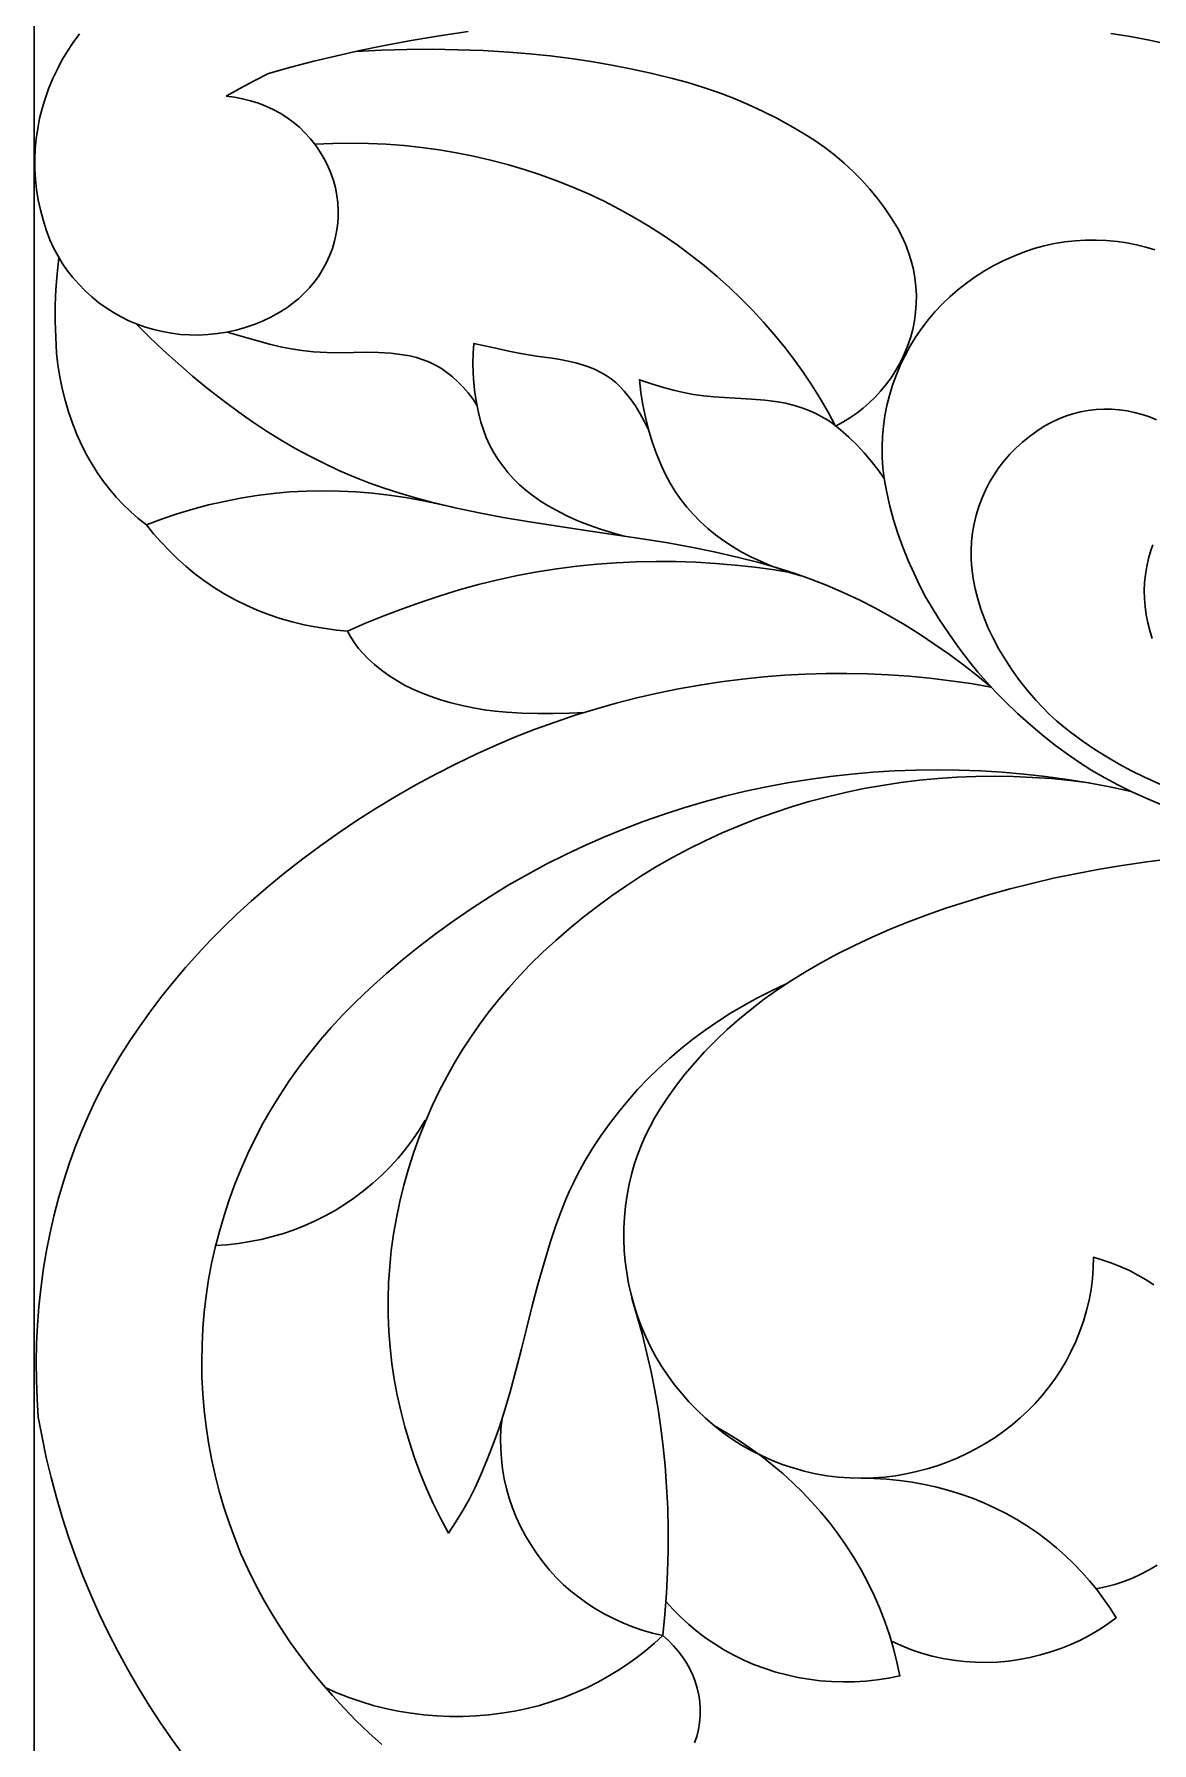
# Model space of a CAD drawing. Header units: millimetres. Extents: x 5940 to 9066, y 1327 to 3250.
# Drawn here: x 7743 to 7895.1, y 1874.4 to 2106.8 of the extents above; entities that cross this region are included whole.
import ezdxf

# ---------------------------------------------------------------- set-up
doc = ezdxf.new("R2010")
doc.units = ezdxf.units.MM
doc.layers.add('Default Layer', color=7, linetype='Continuous', lineweight=30)

msp = doc.modelspace()

# ---------------------------------------------------------------- linework, layer by layer
at = {"layer": 'Default Layer', "color": 18, "lineweight": 30, "true_color": 0x000000}
for points in [[(7743, 2115.65), (7743, 1825.29), (7743, 1825.29), (7743, 1781.91), (7743, 1781.91), (7743, 1778.65), (7743, 1778.65), (7743, 1534.92), (7743, 1534.92), (7743, 1532.28)], [(7749.15, 2106.85), (7748.31, 2105.7), (7747.53, 2104.52), (7747.53, 2104.52), (7746.78, 2103.27), (7746.11, 2101.99), (7745.5, 2100.7), (7744.96, 2099.38), (7744.48, 2098.05), (7744.08, 2096.71), (7743.74, 2095.35), (7743.48, 2093.98), (7743.28, 2092.61), (7743.15, 2091.23), (7743.1, 2089.84), (7743.11, 2088.46), (7743.19, 2087.07), (7743.34, 2085.68), (7743.56, 2084.3), (7743.85, 2082.93), (7744.22, 2081.57), (7744.65, 2080.21), (7745.15, 2078.87), (7745.15, 2078.87), (7745.64, 2077.78), (7746.2, 2076.72), (7746.82, 2075.69), (7747.51, 2074.69), (7748.25, 2073.73), (7749.06, 2072.81), (7749.92, 2071.92), (7750.85, 2071.08), (7751.82, 2070.29), (7751.82, 2070.29), (7752.78, 2069.59), (7753.78, 2068.95), (7754.82, 2068.37), (7755.89, 2067.85), (7757, 2067.39), (7758.13, 2066.98), (7759.3, 2066.64), (7760.48, 2066.36), (7761.68, 2066.15), (7762.9, 2065.99), (7764.13, 2065.91), (7765.37, 2065.89), (7765.37, 2065.89), (7766.67, 2065.95), (7767.96, 2066.09), (7769.23, 2066.29), (7770.48, 2066.57), (7771.71, 2066.91), (7772.91, 2067.32), (7774.08, 2067.8), (7775.22, 2068.34), (7776.32, 2068.95), (7777.38, 2069.62), (7777.38, 2069.62), (7778.21, 2070.23), (7779, 2070.88), (7779.75, 2071.58), (7780.44, 2072.31), (7781.08, 2073.07), (7781.67, 2073.88), (7782.2, 2074.71), (7782.2, 2074.71), (7782.73, 2075.68), (7783.19, 2076.67), (7783.57, 2077.67), (7783.88, 2078.69), (7784.11, 2079.72), (7784.28, 2080.75), (7784.36, 2081.79), (7784.38, 2082.83), (7784.32, 2083.87), (7784.19, 2084.9), (7783.99, 2085.92), (7783.71, 2086.93), (7783.37, 2087.92), (7782.96, 2088.9), (7782.47, 2089.86), (7781.92, 2090.79), (7781.3, 2091.7), (7780.6, 2092.58), (7779.84, 2093.42), (7779.84, 2093.42), (7779.08, 2094.16), (7778.26, 2094.85), (7777.39, 2095.49), (7776.47, 2096.07), (7775.52, 2096.59), (7774.52, 2097.05), (7773.5, 2097.44), (7772.44, 2097.78), (7771.35, 2098.05), (7770.24, 2098.25), (7769.11, 2098.39)], [(7769.11, 2098.39), (7771, 2099.45), (7772.92, 2100.48), (7774.86, 2101.46), (7774.86, 2101.46), (7777.94, 2102.33), (7781.04, 2103.14), (7784.16, 2103.89), (7787.29, 2104.59), (7790.44, 2105.24), (7790.44, 2105.24), (7794.29, 2105.95), (7798.15, 2106.6), (7802.03, 2107.17)], [(7889.47, 2106.93), (7892.12, 2106.49), (7894.75, 2105.99), (7897.37, 2105.42)], [(7781.2, 2091.85), (7783.64, 2091.96), (7786.07, 2092), (7788.5, 2091.96), (7790.91, 2091.85), (7793.32, 2091.67), (7795.71, 2091.42), (7798.08, 2091.09), (7800.44, 2090.7), (7802.77, 2090.23), (7805.09, 2089.7), (7807.38, 2089.1), (7809.65, 2088.43), (7811.89, 2087.69), (7814.1, 2086.89), (7816.28, 2086.02), (7818.43, 2085.09), (7820.54, 2084.09), (7822.61, 2083.03), (7824.65, 2081.9), (7826.64, 2080.71), (7828.6, 2079.46), (7830.5, 2078.15), (7832.36, 2076.78), (7834.17, 2075.35), (7835.93, 2073.86), (7835.93, 2073.86), (7837.58, 2072.37), (7839.18, 2070.84), (7840.72, 2069.27), (7842.21, 2067.66), (7843.64, 2066.01), (7845.02, 2064.32), (7846.34, 2062.61), (7847.6, 2060.85), (7848.8, 2059.06), (7849.94, 2057.25), (7851.01, 2055.4), (7852.03, 2053.52), (7852.03, 2053.52), (7853.03, 2054.06), (7853.99, 2054.65), (7854.9, 2055.28), (7855.78, 2055.96), (7856.61, 2056.68), (7857.4, 2057.44), (7858.14, 2058.24), (7858.83, 2059.07), (7858.83, 2059.07), (7859.58, 2060.09), (7860.25, 2061.13), (7860.85, 2062.2), (7861.37, 2063.29), (7861.83, 2064.4), (7862.21, 2065.53), (7862.52, 2066.67), (7862.75, 2067.82), (7862.91, 2068.99), (7863, 2070.15), (7863.02, 2071.32), (7862.96, 2072.5), (7862.82, 2073.66), (7862.61, 2074.83), (7862.33, 2075.98), (7861.97, 2077.12), (7861.54, 2078.25), (7861.03, 2079.36), (7860.44, 2080.46), (7860.44, 2080.46), (7859.6, 2081.84), (7858.69, 2083.18), (7857.72, 2084.49), (7856.68, 2085.75), (7855.58, 2086.97), (7854.42, 2088.15), (7853.19, 2089.28), (7851.92, 2090.36), (7850.58, 2091.39), (7849.19, 2092.36), (7847.75, 2093.29), (7847.75, 2093.29), (7845.91, 2094.37), (7844.02, 2095.4), (7842.09, 2096.36), (7840.13, 2097.26), (7838.13, 2098.1), (7836.1, 2098.87), (7834.04, 2099.58), (7831.95, 2100.23), (7829.83, 2100.81), (7829.83, 2100.81), (7827.1, 2101.48), (7824.35, 2102.08), (7821.58, 2102.62), (7818.8, 2103.1), (7816, 2103.52), (7813.2, 2103.87), (7810.38, 2104.16), (7807.56, 2104.39), (7807.56, 2104.39), (7804.1, 2104.59), (7800.64, 2104.71), (7797.18, 2104.77), (7793.72, 2104.75), (7790.26, 2104.65), (7786.81, 2104.49)], [(7895.48, 2077.47), (7894.23, 2077.85), (7892.95, 2078.17), (7891.65, 2078.43), (7890.34, 2078.63), (7890.34, 2078.63), (7888.91, 2078.76), (7887.48, 2078.82), (7886.05, 2078.81), (7884.63, 2078.72), (7883.22, 2078.56), (7881.82, 2078.33), (7880.43, 2078.02), (7879.07, 2077.65), (7877.73, 2077.2), (7877.73, 2077.2), (7876.3, 2076.64), (7874.92, 2076.02), (7873.58, 2075.35), (7872.28, 2074.61), (7871.03, 2073.81), (7869.82, 2072.97), (7868.67, 2072.06), (7867.57, 2071.11), (7866.53, 2070.11), (7865.54, 2069.06), (7864.61, 2067.96), (7863.75, 2066.82), (7863.75, 2066.82), (7862.92, 2065.59), (7862.15, 2064.33), (7861.45, 2063.04), (7860.82, 2061.74), (7860.27, 2060.41), (7859.78, 2059.06), (7859.36, 2057.69), (7859.01, 2056.31), (7858.74, 2054.91), (7858.54, 2053.51), (7858.41, 2052.1), (7858.36, 2050.68), (7858.38, 2049.25), (7858.47, 2047.83), (7858.64, 2046.4), (7858.64, 2046.4), (7859, 2044.5), (7859.43, 2042.61), (7859.93, 2040.74), (7860.51, 2038.88), (7861.17, 2037.05), (7861.9, 2035.23), (7862.7, 2033.44), (7862.7, 2033.44), (7863.46, 2031.86), (7864.28, 2030.3), (7865.16, 2028.77), (7866.1, 2027.27), (7866.1, 2027.27), (7867.42, 2025.29), (7868.81, 2023.35), (7870.26, 2021.45), (7870.26, 2021.45), (7871.38, 2020.05), (7872.56, 2018.7), (7873.79, 2017.37), (7875.06, 2016.08), (7875.06, 2016.08), (7876.79, 2014.43), (7878.58, 2012.83), (7880.41, 2011.28), (7880.41, 2011.28), (7881.96, 2010.05), (7883.57, 2008.87), (7885.22, 2007.74), (7886.91, 2006.67), (7888.65, 2005.65), (7890.44, 2004.7), (7892.26, 2003.8), (7892.26, 2003.8), (7894.37, 2002.84), (7896.52, 2001.93)], [(7746.37, 2076.38), (7746.13, 2074.23), (7745.97, 2072.08), (7745.88, 2069.92), (7745.86, 2067.76), (7745.93, 2065.61), (7746.06, 2063.45), (7746.06, 2063.45), (7746.23, 2061.83), (7746.48, 2060.22), (7746.8, 2058.62), (7747.2, 2057.04), (7747.66, 2055.47), (7748.21, 2053.92), (7748.82, 2052.39), (7749.5, 2050.88), (7750.26, 2049.39), (7750.26, 2049.39), (7750.93, 2048.22), (7751.65, 2047.08), (7752.44, 2045.97), (7753.28, 2044.89), (7754.17, 2043.85), (7755.12, 2042.84), (7756.12, 2041.88), (7757.17, 2040.95), (7758.27, 2040.07)], [(7756.83, 2067.47), (7758.69, 2065.62), (7760.59, 2063.81), (7762.55, 2062.05), (7764.55, 2060.32), (7766.6, 2058.64), (7768.7, 2057), (7770.83, 2055.41), (7770.83, 2055.41), (7772.71, 2054.09), (7774.63, 2052.82), (7776.59, 2051.6), (7778.6, 2050.44), (7778.6, 2050.44), (7780.52, 2049.4), (7782.48, 2048.41), (7784.47, 2047.49), (7786.5, 2046.62), (7788.55, 2045.81), (7790.64, 2045.06), (7792.75, 2044.37), (7794.88, 2043.74), (7797.04, 2043.17), (7797.04, 2043.17), (7800.28, 2042.41), (7803.54, 2041.72), (7806.82, 2041.09), (7810.11, 2040.53), (7810.11, 2040.53), (7818.07, 2039.31), (7826.03, 2038.13), (7826.03, 2038.13), (7829.21, 2037.63), (7832.38, 2037.06), (7835.53, 2036.41), (7838.65, 2035.69), (7841.76, 2034.89), (7841.76, 2034.89), (7844.09, 2034.23), (7846.38, 2033.49), (7848.65, 2032.69), (7850.88, 2031.82), (7853.07, 2030.88), (7855.23, 2029.87), (7857.35, 2028.8), (7859.43, 2027.67), (7861.46, 2026.47), (7861.46, 2026.47), (7863.52, 2025.17), (7865.54, 2023.82), (7867.52, 2022.43), (7869.47, 2021), (7871.36, 2019.52), (7873.22, 2018), (7873.22, 2018), (7870.44, 2018.48), (7867.65, 2018.88), (7864.84, 2019.22), (7862.03, 2019.48), (7859.21, 2019.68), (7856.39, 2019.81), (7853.57, 2019.86), (7850.74, 2019.85), (7847.91, 2019.77), (7845.09, 2019.61), (7842.26, 2019.39), (7842.26, 2019.39), (7839.35, 2019.09), (7836.44, 2018.71), (7833.55, 2018.27), (7830.68, 2017.76), (7827.82, 2017.17), (7824.99, 2016.53), (7822.17, 2015.81), (7819.38, 2015.02), (7816.62, 2014.17), (7813.88, 2013.25), (7811.17, 2012.27), (7808.49, 2011.22), (7805.84, 2010.11), (7803.22, 2008.93), (7803.22, 2008.93), (7800.41, 2007.58), (7797.64, 2006.17), (7794.92, 2004.7), (7792.24, 2003.17), (7789.61, 2001.58), (7787.02, 1999.93), (7784.48, 1998.23), (7781.99, 1996.47), (7779.55, 1994.65), (7777.16, 1992.78), (7774.82, 1990.86), (7772.54, 1988.89), (7772.54, 1988.89), (7770.64, 1987.16), (7768.8, 1985.39), (7767, 1983.58), (7765.26, 1981.73), (7763.58, 1979.84), (7761.95, 1977.92), (7760.38, 1975.96), (7758.87, 1973.96), (7757.41, 1971.93), (7756.01, 1969.87), (7754.67, 1967.77), (7754.67, 1967.77), (7753.48, 1965.78), (7752.36, 1963.77), (7751.32, 1961.72), (7750.34, 1959.65), (7749.43, 1957.55), (7748.6, 1955.43), (7747.83, 1953.29), (7747.83, 1953.29), (7747.04, 1950.89), (7746.32, 1948.47), (7745.68, 1946.03), (7745.12, 1943.59), (7744.63, 1941.12), (7744.22, 1938.65), (7743.89, 1936.17), (7743.89, 1936.17), (7743.63, 1933.68), (7743.44, 1931.18), (7743.32, 1928.69), (7743.28, 1926.19), (7743.3, 1923.69), (7743.39, 1921.19), (7743.56, 1918.7), (7743.56, 1918.7), (7744.07, 1915.95), (7744.65, 1913.21), (7745.3, 1910.49), (7746.02, 1907.78), (7746.82, 1905.09), (7747.69, 1902.41), (7748.62, 1899.75), (7749.63, 1897.11), (7749.63, 1897.11), (7750.71, 1894.51), (7751.86, 1891.93), (7753.08, 1889.38), (7754.37, 1886.86), (7755.73, 1884.37), (7757.15, 1881.92), (7758.65, 1879.49), (7760.21, 1877.11), (7761.83, 1874.76), (7763.52, 1872.44)], [(7803.23, 2056.35), (7802.66, 2057.2), (7802.05, 2058.02), (7801.37, 2058.8), (7800.65, 2059.55), (7799.87, 2060.26), (7799.87, 2060.26), (7799.16, 2060.82), (7798.41, 2061.34), (7797.62, 2061.79), (7796.79, 2062.2), (7795.92, 2062.54), (7795.03, 2062.83), (7794.12, 2063.05), (7793.18, 2063.22), (7793.18, 2063.22), (7791.51, 2063.41), (7789.83, 2063.53), (7788.15, 2063.57), (7786.46, 2063.53), (7786.46, 2063.53), (7784.64, 2063.48), (7782.82, 2063.51), (7781, 2063.62), (7781, 2063.62), (7779.48, 2063.78), (7777.98, 2064), (7776.5, 2064.29), (7775.03, 2064.65), (7775.03, 2064.65), (7772.13, 2065.45), (7769.24, 2066.28)], [(7826.57, 2053), (7826.05, 2054.11), (7825.46, 2055.2), (7824.8, 2056.26), (7824.07, 2057.28), (7823.27, 2058.27), (7823.27, 2058.27), (7822.72, 2058.86), (7822.13, 2059.42), (7821.49, 2059.93), (7820.81, 2060.4), (7820.09, 2060.82), (7819.34, 2061.2), (7818.56, 2061.53), (7817.75, 2061.81), (7817.75, 2061.81), (7816.71, 2062.1), (7815.65, 2062.36), (7814.58, 2062.57), (7813.49, 2062.73), (7813.49, 2062.73), (7811.33, 2063.04), (7809.18, 2063.4), (7809.18, 2063.4), (7807.58, 2063.72), (7805.99, 2064.07), (7805.99, 2064.07), (7802.83, 2064.76), (7802.83, 2064.76), (7802.73, 2063.41), (7802.7, 2062.06), (7802.73, 2060.72), (7802.82, 2059.37), (7802.97, 2058.03), (7803.18, 2056.7), (7803.45, 2055.37), (7803.78, 2054.05), (7803.78, 2054.05), (7804.11, 2052.99), (7804.51, 2051.96), (7804.97, 2050.95), (7805.5, 2049.97), (7806.09, 2049.01), (7806.74, 2048.09), (7807.45, 2047.2), (7808.22, 2046.35), (7809.05, 2045.54), (7809.93, 2044.77), (7809.93, 2044.77), (7810.89, 2044.02), (7811.88, 2043.32), (7812.92, 2042.67), (7814, 2042.06), (7814, 2042.06), (7815.46, 2041.32), (7816.96, 2040.64), (7818.5, 2040.02), (7820.06, 2039.47), (7821.66, 2038.98), (7823.28, 2038.55)], [(7858.64, 2046.4), (7857.79, 2047.59), (7856.88, 2048.75), (7855.92, 2049.87), (7854.9, 2050.96), (7853.83, 2052), (7852.71, 2053.01), (7852.71, 2053.01), (7851.91, 2053.65), (7851.06, 2054.25), (7850.17, 2054.78), (7849.25, 2055.27), (7848.29, 2055.69), (7847.3, 2056.06), (7846.28, 2056.37), (7845.23, 2056.61), (7844.17, 2056.8), (7844.17, 2056.8), (7842.39, 2057.02), (7840.6, 2057.17), (7840.6, 2057.17), (7836.92, 2057.38), (7836.92, 2057.38), (7835.51, 2057.47), (7834.11, 2057.62), (7832.72, 2057.83), (7831.35, 2058.09), (7829.98, 2058.41), (7828.63, 2058.78), (7828.63, 2058.78), (7826.99, 2059.28), (7825.35, 2059.82), (7825.35, 2059.82), (7825.55, 2058.1), (7825.82, 2056.4), (7826.17, 2054.71), (7826.6, 2053.03), (7827.1, 2051.37), (7827.68, 2049.73), (7828.34, 2048.1), (7828.34, 2048.1), (7828.89, 2046.91), (7829.52, 2045.75), (7830.21, 2044.62), (7830.97, 2043.54), (7831.8, 2042.49), (7832.69, 2041.48), (7833.63, 2040.51), (7834.64, 2039.59), (7835.7, 2038.72), (7836.82, 2037.9), (7837.99, 2037.13), (7839.2, 2036.41), (7839.2, 2036.41), (7840.49, 2035.74), (7841.8, 2035.12), (7843.15, 2034.55), (7844.52, 2034.03), (7845.92, 2033.57), (7847.34, 2033.16)], [(7896.39, 2004.7), (7894.05, 2005.77), (7894.05, 2005.77), (7892.31, 2006.63), (7890.6, 2007.54), (7888.93, 2008.51), (7887.31, 2009.53), (7885.73, 2010.6), (7884.19, 2011.72), (7884.19, 2011.72), (7883.12, 2012.56), (7882.1, 2013.43), (7881.11, 2014.33), (7880.17, 2015.27), (7879.26, 2016.24), (7879.26, 2016.24), (7878.14, 2017.55), (7877.07, 2018.9), (7876.07, 2020.29), (7875.13, 2021.71), (7874.26, 2023.17), (7873.46, 2024.65), (7873.46, 2024.65), (7872.83, 2025.95), (7872.27, 2027.28), (7871.79, 2028.62), (7871.38, 2029.99), (7871.04, 2031.37), (7870.77, 2032.76), (7870.58, 2034.17), (7870.58, 2034.17), (7870.49, 2035.38), (7870.48, 2036.6), (7870.54, 2037.81), (7870.68, 2039.02), (7870.89, 2040.22), (7871.17, 2041.4), (7871.53, 2042.58), (7871.96, 2043.73), (7872.46, 2044.87), (7872.46, 2044.87), (7872.99, 2045.9), (7873.59, 2046.9), (7874.25, 2047.87), (7874.96, 2048.79), (7875.74, 2049.68), (7876.57, 2050.53), (7877.46, 2051.34), (7878.4, 2052.11), (7879.39, 2052.82), (7880.42, 2053.49), (7880.42, 2053.49), (7881.36, 2054.01), (7882.33, 2054.47), (7883.32, 2054.86), (7884.33, 2055.18), (7885.36, 2055.44), (7886.4, 2055.63), (7887.46, 2055.75), (7888.52, 2055.81), (7889.57, 2055.8), (7890.63, 2055.72), (7891.68, 2055.58), (7892.71, 2055.38), (7893.74, 2055.11), (7894.74, 2054.77), (7895.71, 2054.37)], [(7800.12, 2042.43), (7797.94, 2042.95), (7795.74, 2043.4), (7793.52, 2043.79), (7791.29, 2044.11), (7789.05, 2044.37), (7789.05, 2044.37), (7786.8, 2044.56), (7784.55, 2044.67), (7782.29, 2044.71), (7780.03, 2044.67), (7777.77, 2044.55), (7777.77, 2044.55), (7775.53, 2044.34), (7773.3, 2044.06), (7771.09, 2043.7), (7768.9, 2043.27), (7766.72, 2042.78), (7764.57, 2042.2), (7762.44, 2041.56), (7760.34, 2040.85), (7758.27, 2040.07), (7758.27, 2040.07), (7759.25, 2038.87), (7760.29, 2037.7), (7761.37, 2036.57), (7762.5, 2035.47), (7763.67, 2034.42), (7763.67, 2034.42), (7764.91, 2033.39), (7766.2, 2032.42), (7767.54, 2031.51), (7768.93, 2030.66), (7770.36, 2029.87), (7771.84, 2029.15), (7773.35, 2028.48), (7774.9, 2027.89), (7776.48, 2027.35), (7778.09, 2026.89), (7779.73, 2026.49), (7779.73, 2026.49), (7781.19, 2026.2), (7782.66, 2025.96), (7784.15, 2025.76), (7785.64, 2025.61)], [(7895.18, 2037.36), (7894.92, 2036.59), (7894.92, 2036.59), (7894.61, 2035.52), (7894.37, 2034.43), (7894.19, 2033.34), (7894.08, 2032.24), (7894.03, 2031.15), (7894.05, 2030.05), (7894.13, 2028.95), (7894.28, 2027.85), (7894.5, 2026.77), (7894.78, 2025.69), (7895.12, 2024.62)], [(7846.38, 2033.49), (7843.73, 2033.94), (7841.06, 2034.31), (7838.38, 2034.61), (7835.69, 2034.84), (7833, 2035.01), (7830.31, 2035.09), (7827.61, 2035.11), (7824.92, 2035.06), (7822.22, 2034.93), (7819.53, 2034.73), (7816.84, 2034.46), (7816.84, 2034.46), (7814.12, 2034.11), (7811.42, 2033.67), (7808.74, 2033.17), (7806.07, 2032.59), (7803.43, 2031.94), (7800.81, 2031.22), (7800.81, 2031.22), (7798.22, 2030.43), (7795.65, 2029.58), (7793.1, 2028.67), (7790.58, 2027.71), (7788.1, 2026.69), (7785.64, 2025.61), (7785.64, 2025.61), (7786.07, 2024.8), (7786.57, 2024.02), (7787.13, 2023.27), (7787.74, 2022.56), (7788.4, 2021.88), (7788.4, 2021.88), (7789.31, 2021.07), (7790.27, 2020.3), (7791.27, 2019.58), (7792.32, 2018.91), (7793.4, 2018.29), (7794.52, 2017.72), (7795.68, 2017.21), (7796.87, 2016.75), (7796.87, 2016.75), (7798.3, 2016.27), (7799.75, 2015.85), (7801.22, 2015.49), (7802.71, 2015.18), (7804.21, 2014.93), (7805.72, 2014.74), (7807.25, 2014.6), (7807.25, 2014.6), (7809.38, 2014.48), (7811.51, 2014.42), (7813.64, 2014.41), (7815.78, 2014.46), (7817.91, 2014.56)], [(7892.26, 2003.8), (7889.35, 2004.42), (7886.44, 2004.97), (7883.52, 2005.45), (7880.59, 2005.85), (7877.65, 2006.18), (7874.71, 2006.43), (7871.77, 2006.61), (7868.83, 2006.72), (7865.89, 2006.76), (7862.95, 2006.72), (7860.02, 2006.61), (7857.1, 2006.43), (7854.18, 2006.17), (7851.28, 2005.84), (7848.38, 2005.45), (7845.5, 2004.98), (7842.64, 2004.44), (7839.79, 2003.83), (7836.96, 2003.15), (7834.15, 2002.4), (7831.37, 2001.58), (7828.61, 2000.68), (7825.87, 1999.73), (7823.17, 1998.7), (7820.49, 1997.6), (7817.84, 1996.43), (7815.23, 1995.2), (7812.65, 1993.9), (7810.1, 1992.53), (7807.6, 1991.09), (7807.6, 1991.09), (7805.06, 1989.54), (7802.57, 1987.93), (7800.13, 1986.27), (7797.75, 1984.55), (7795.41, 1982.77), (7793.14, 1980.93), (7790.92, 1979.05), (7788.76, 1977.1), (7786.66, 1975.11), (7786.66, 1975.11), (7785.01, 1973.44), (7783.42, 1971.72), (7781.9, 1969.97), (7780.44, 1968.17), (7779.04, 1966.33), (7777.71, 1964.46), (7776.45, 1962.55), (7775.26, 1960.61), (7774.13, 1958.63), (7773.08, 1956.62), (7772.09, 1954.58), (7772.09, 1954.58), (7771.17, 1952.49), (7770.31, 1950.38), (7769.54, 1948.25), (7768.83, 1946.11), (7768.2, 1943.95), (7767.64, 1941.77), (7767.15, 1939.59), (7766.74, 1937.4), (7766.4, 1935.2), (7766.14, 1932.99), (7765.95, 1930.77), (7765.84, 1928.55), (7765.8, 1926.33), (7765.83, 1924.11), (7765.94, 1921.88), (7766.12, 1919.66), (7766.38, 1917.44), (7766.72, 1915.23), (7767.13, 1913.02), (7767.61, 1910.82), (7768.17, 1908.63), (7768.17, 1908.63), (7768.8, 1906.47), (7769.51, 1904.33), (7770.29, 1902.21), (7771.14, 1900.12), (7772.07, 1898.05), (7773.07, 1896.01), (7774.14, 1894), (7775.29, 1892.01), (7776.5, 1890.06), (7777.78, 1888.14), (7779.13, 1886.26), (7780.55, 1884.41), (7780.55, 1884.41), (7782.03, 1882.6), (7783.57, 1880.82), (7785.16, 1879.09), (7786.81, 1877.4), (7788.52, 1875.76), (7790.28, 1874.16)], [(7886.55, 2004.97), (7883.97, 2005.3), (7881.4, 2005.55), (7878.82, 2005.73), (7876.24, 2005.84), (7873.66, 2005.88), (7871.09, 2005.85), (7868.53, 2005.75), (7865.97, 2005.57), (7863.43, 2005.33), (7860.89, 2005.02), (7858.37, 2004.64), (7855.86, 2004.19), (7853.38, 2003.67), (7850.91, 2003.08), (7848.46, 2002.43), (7846.03, 2001.71), (7843.63, 2000.92), (7841.26, 2000.07), (7838.91, 1999.15), (7836.6, 1998.17), (7834.31, 1997.11), (7832.06, 1996), (7829.85, 1994.82), (7827.67, 1993.58), (7825.54, 1992.27), (7825.54, 1992.27), (7823.49, 1990.94), (7821.49, 1989.56), (7819.54, 1988.13), (7817.63, 1986.65), (7815.77, 1985.12), (7813.97, 1983.55), (7812.21, 1981.93), (7810.5, 1980.27), (7810.5, 1980.27), (7809.01, 1978.71), (7807.57, 1977.11), (7806.19, 1975.48), (7804.87, 1973.81), (7803.6, 1972.1), (7802.39, 1970.37), (7801.25, 1968.6), (7800.16, 1966.8), (7799.13, 1964.97), (7798.16, 1963.12), (7798.16, 1963.12), (7797.16, 1961.03), (7796.23, 1958.92), (7795.38, 1956.78), (7794.61, 1954.62), (7793.91, 1952.45), (7793.29, 1950.25), (7792.74, 1948.04), (7792.28, 1945.81), (7791.89, 1943.57), (7791.89, 1943.57), (7791.59, 1941.37), (7791.37, 1939.17), (7791.22, 1936.97), (7791.16, 1934.77), (7791.17, 1932.58), (7791.26, 1930.38), (7791.43, 1928.19), (7791.68, 1926.01), (7792, 1923.84), (7792.4, 1921.68), (7792.87, 1919.53), (7793.42, 1917.39), (7794.05, 1915.27), (7794.75, 1913.16), (7795.52, 1911.07), (7796.37, 1909), (7797.3, 1906.96), (7798.3, 1904.93), (7799.37, 1902.93), (7799.37, 1902.93), (7800.39, 1904.45), (7801.33, 1906.01), (7802.22, 1907.59), (7803.04, 1909.21), (7803.79, 1910.84), (7803.79, 1910.84), (7804.65, 1912.91), (7805.45, 1915), (7806.2, 1917.11), (7806.88, 1919.23), (7806.88, 1919.23), (7807.74, 1922.13), (7808.55, 1925.05), (7809.32, 1927.97), (7810.04, 1930.9), (7810.04, 1930.9), (7810.76, 1933.84), (7811.54, 1936.76), (7812.37, 1939.67), (7813.26, 1942.57), (7813.26, 1942.57), (7813.89, 1944.47), (7814.57, 1946.36), (7815.31, 1948.23), (7815.31, 1948.23), (7815.84, 1949.46), (7816.41, 1950.68), (7817.02, 1951.88), (7817.02, 1951.88), (7817.98, 1953.62), (7819.01, 1955.32), (7820.11, 1956.98), (7821.26, 1958.61), (7822.48, 1960.2), (7823.76, 1961.74), (7825.09, 1963.25), (7826.49, 1964.71), (7827.94, 1966.13), (7829.45, 1967.5), (7831.01, 1968.83), (7832.62, 1970.1), (7834.28, 1971.33), (7835.99, 1972.51), (7837.75, 1973.63), (7839.56, 1974.7), (7841.41, 1975.72), (7843.3, 1976.68), (7845.24, 1977.59)], [(7898.02, 1994.67), (7894.36, 1994.22), (7890.72, 1993.69), (7890.72, 1993.69), (7887.7, 1993.19), (7884.69, 1992.62), (7881.69, 1992), (7878.72, 1991.3), (7875.76, 1990.55), (7872.82, 1989.74), (7869.91, 1988.86), (7867.02, 1987.93), (7867.02, 1987.93), (7864.47, 1987.03), (7861.95, 1986.08), (7859.47, 1985.06), (7857.01, 1983.99), (7854.6, 1982.85), (7852.21, 1981.66), (7849.87, 1980.4), (7849.87, 1980.4), (7847.92, 1979.29), (7846.02, 1978.11), (7844.17, 1976.88), (7842.38, 1975.59), (7840.63, 1974.25), (7838.94, 1972.86), (7837.3, 1971.41), (7835.72, 1969.91), (7834.2, 1968.37), (7834.2, 1968.37), (7832.87, 1966.9), (7831.59, 1965.39), (7830.39, 1963.85), (7829.24, 1962.26), (7828.17, 1960.63), (7828.17, 1960.63), (7827.45, 1959.45), (7826.79, 1958.23), (7826.18, 1957), (7825.63, 1955.75), (7825.13, 1954.48), (7824.69, 1953.19), (7824.31, 1951.89), (7824.31, 1951.89), (7823.96, 1950.4), (7823.67, 1948.9), (7823.45, 1947.4), (7823.31, 1945.89), (7823.23, 1944.38), (7823.22, 1942.87), (7823.28, 1941.36), (7823.41, 1939.86), (7823.61, 1938.36), (7823.87, 1936.86), (7824.2, 1935.38), (7824.61, 1933.9), (7825.08, 1932.44), (7825.62, 1931), (7825.62, 1931), (7826.21, 1929.61), (7826.86, 1928.25), (7827.58, 1926.92), (7828.37, 1925.62), (7829.22, 1924.35), (7830.13, 1923.11), (7831.1, 1921.91), (7832.13, 1920.75), (7833.21, 1919.63), (7834.35, 1918.55), (7835.55, 1917.51), (7835.55, 1917.51), (7836.73, 1916.58), (7837.96, 1915.71), (7839.24, 1914.9), (7840.56, 1914.15), (7841.93, 1913.46), (7843.33, 1912.83), (7844.78, 1912.27), (7846.26, 1911.78), (7846.26, 1911.78), (7847.76, 1911.35), (7849.29, 1911), (7850.84, 1910.73), (7852.4, 1910.54), (7853.97, 1910.42), (7855.55, 1910.39), (7857.13, 1910.43), (7858.7, 1910.54), (7858.7, 1910.54), (7860.17, 1910.73), (7861.62, 1910.97), (7863.05, 1911.28), (7864.47, 1911.65), (7865.86, 1912.08), (7867.23, 1912.57), (7868.57, 1913.12), (7869.88, 1913.73), (7869.88, 1913.73), (7871.2, 1914.41), (7872.48, 1915.15), (7873.72, 1915.94), (7874.91, 1916.77), (7876.05, 1917.65), (7877.15, 1918.58), (7878.2, 1919.55), (7879.19, 1920.57), (7880.14, 1921.62), (7881.02, 1922.72), (7881.85, 1923.85), (7882.63, 1925.02), (7882.63, 1925.02), (7883.4, 1926.32), (7884.1, 1927.65), (7884.73, 1929), (7885.28, 1930.38), (7885.77, 1931.77), (7886.18, 1933.19), (7886.52, 1934.62), (7886.78, 1936.06), (7886.97, 1937.51), (7887.09, 1938.97), (7887.12, 1940.44), (7887.12, 1940.44), (7888.39, 1940.07), (7889.63, 1939.64), (7890.85, 1939.15), (7892.03, 1938.62), (7893.17, 1938.02), (7894.28, 1937.38), (7895.34, 1936.69)], [(7767.64, 1942.04), (7769.23, 1942.15), (7770.8, 1942.33), (7772.36, 1942.57), (7773.9, 1942.88), (7775.41, 1943.25), (7776.91, 1943.69), (7778.38, 1944.19), (7779.82, 1944.75), (7781.22, 1945.38), (7782.6, 1946.06), (7783.94, 1946.8), (7785.23, 1947.61), (7786.49, 1948.47), (7786.49, 1948.47), (7787.81, 1949.46), (7789.07, 1950.51), (7790.28, 1951.61), (7791.43, 1952.75), (7792.51, 1953.94), (7793.54, 1955.17), (7794.49, 1956.44), (7795.39, 1957.75), (7796.21, 1959.1)], [(7782.6, 1881.92), (7784.19, 1881.21), (7785.81, 1880.57), (7787.46, 1879.99), (7789.13, 1879.49), (7790.82, 1879.06), (7792.54, 1878.7), (7794.27, 1878.41), (7796.01, 1878.19), (7797.77, 1878.04), (7799.53, 1877.97), (7801.3, 1877.97), (7803.07, 1878.04), (7804.84, 1878.19), (7806.6, 1878.41), (7806.6, 1878.41), (7808.34, 1878.69), (7810.06, 1879.06), (7811.76, 1879.49), (7813.44, 1880), (7815.08, 1880.57), (7816.69, 1881.22), (7818.27, 1881.93), (7818.27, 1881.93), (7819.68, 1882.65), (7821.06, 1883.41), (7822.41, 1884.23), (7823.71, 1885.08), (7824.98, 1885.99), (7826.2, 1886.94), (7827.38, 1887.93), (7828.52, 1888.97), (7828.52, 1888.97), (7828.81, 1891.85), (7829.03, 1894.74), (7829.18, 1897.63), (7829.25, 1900.52), (7829.25, 1903.42), (7829.19, 1906.31), (7829.05, 1909.2), (7828.83, 1912.09), (7828.83, 1912.09), (7828.58, 1914.66), (7828.26, 1917.22), (7827.89, 1919.77), (7827.44, 1922.32), (7826.94, 1924.85), (7826.37, 1927.37), (7825.75, 1929.89), (7825.06, 1932.39), (7824.31, 1934.88)], [(7832.86, 1874.37), (7833.15, 1875.27), (7833.37, 1876.19), (7833.53, 1877.12), (7833.61, 1878.06), (7833.61, 1879.01), (7833.55, 1879.95), (7833.55, 1879.95), (7833.42, 1880.89), (7833.22, 1881.81), (7832.95, 1882.71), (7832.62, 1883.6), (7832.21, 1884.46), (7831.75, 1885.29), (7831.22, 1886.09), (7830.63, 1886.87), (7829.99, 1887.6), (7829.28, 1888.31), (7828.52, 1888.97), (7828.52, 1888.97), (7827.11, 1889.31), (7825.74, 1889.71), (7824.39, 1890.18), (7823.08, 1890.71), (7821.8, 1891.29), (7820.56, 1891.93), (7819.35, 1892.63), (7818.19, 1893.38), (7817.08, 1894.19), (7816.01, 1895.04), (7814.99, 1895.95), (7814.03, 1896.9), (7813.11, 1897.9), (7813.11, 1897.9), (7812.2, 1899.02), (7811.34, 1900.18), (7810.55, 1901.36), (7809.83, 1902.57), (7809.18, 1903.81), (7808.59, 1905.07), (7808.08, 1906.36), (7807.63, 1907.66), (7807.26, 1908.98), (7806.95, 1910.31), (7806.72, 1911.66), (7806.56, 1913.02), (7806.47, 1914.38), (7806.45, 1915.76), (7806.51, 1917.13), (7806.65, 1918.51)], [(7828.95, 1893.63), (7829.93, 1892.54), (7830.96, 1891.5), (7832.05, 1890.5), (7833.19, 1889.55), (7834.38, 1888.64), (7834.38, 1888.64), (7835.63, 1887.79), (7836.92, 1886.99), (7838.26, 1886.27), (7839.62, 1885.6), (7841.02, 1885.01), (7842.45, 1884.48), (7843.91, 1884.01), (7845.39, 1883.62), (7846.88, 1883.29), (7848.4, 1883.03), (7849.93, 1882.84), (7851.47, 1882.72), (7853.02, 1882.67), (7854.58, 1882.69), (7856.13, 1882.78), (7857.69, 1882.95), (7859.24, 1883.18), (7860.78, 1883.49), (7860.78, 1883.49), (7860.38, 1885.37), (7859.91, 1887.23), (7859.36, 1889.06), (7858.73, 1890.88), (7858.03, 1892.68), (7857.26, 1894.45), (7856.41, 1896.2), (7855.49, 1897.92), (7854.5, 1899.6), (7853.44, 1901.26), (7852.3, 1902.89), (7852.3, 1902.89), (7851.2, 1904.34), (7850.04, 1905.76), (7848.82, 1907.14), (7847.55, 1908.48), (7846.23, 1909.77), (7844.85, 1911.02), (7843.42, 1912.22), (7841.94, 1913.38), (7840.41, 1914.48), (7838.83, 1915.54), (7837.21, 1916.55), (7835.55, 1917.51)], [(7859.63, 1888.22), (7860.96, 1887.61), (7862.34, 1887.06), (7863.74, 1886.59), (7865.16, 1886.2), (7866.61, 1885.87), (7868.07, 1885.62), (7869.55, 1885.45), (7871.05, 1885.35), (7872.54, 1885.32), (7874.04, 1885.37), (7875.55, 1885.5), (7875.55, 1885.5), (7877.02, 1885.71), (7878.47, 1885.99), (7879.9, 1886.34), (7881.3, 1886.75), (7882.68, 1887.23), (7884.02, 1887.77), (7885.34, 1888.37), (7886.61, 1889.03), (7887.85, 1889.76), (7889.04, 1890.54), (7890.19, 1891.38), (7890.19, 1891.38), (7889.37, 1892.69), (7888.5, 1893.98), (7887.56, 1895.23), (7886.57, 1896.44), (7885.53, 1897.62), (7884.43, 1898.76), (7883.28, 1899.87), (7882.08, 1900.93), (7880.83, 1901.95), (7880.83, 1901.95), (7879.5, 1902.94), (7878.13, 1903.88), (7876.71, 1904.76), (7875.25, 1905.58), (7873.75, 1906.33), (7872.22, 1907.03), (7870.65, 1907.66), (7869.06, 1908.23), (7867.44, 1908.73), (7865.79, 1909.17), (7864.12, 1909.54), (7862.43, 1909.85), (7860.72, 1910.09), (7859, 1910.26), (7857.26, 1910.36), (7855.52, 1910.39)], [(7895.78, 1898.54), (7894.7, 1897.91), (7893.58, 1897.33), (7892.42, 1896.81), (7891.23, 1896.35), (7890, 1895.95), (7888.75, 1895.62), (7887.47, 1895.35)]]:
    msp.add_lwpolyline(points, dxfattribs=at)

doc.saveas('drawing.dxf')
